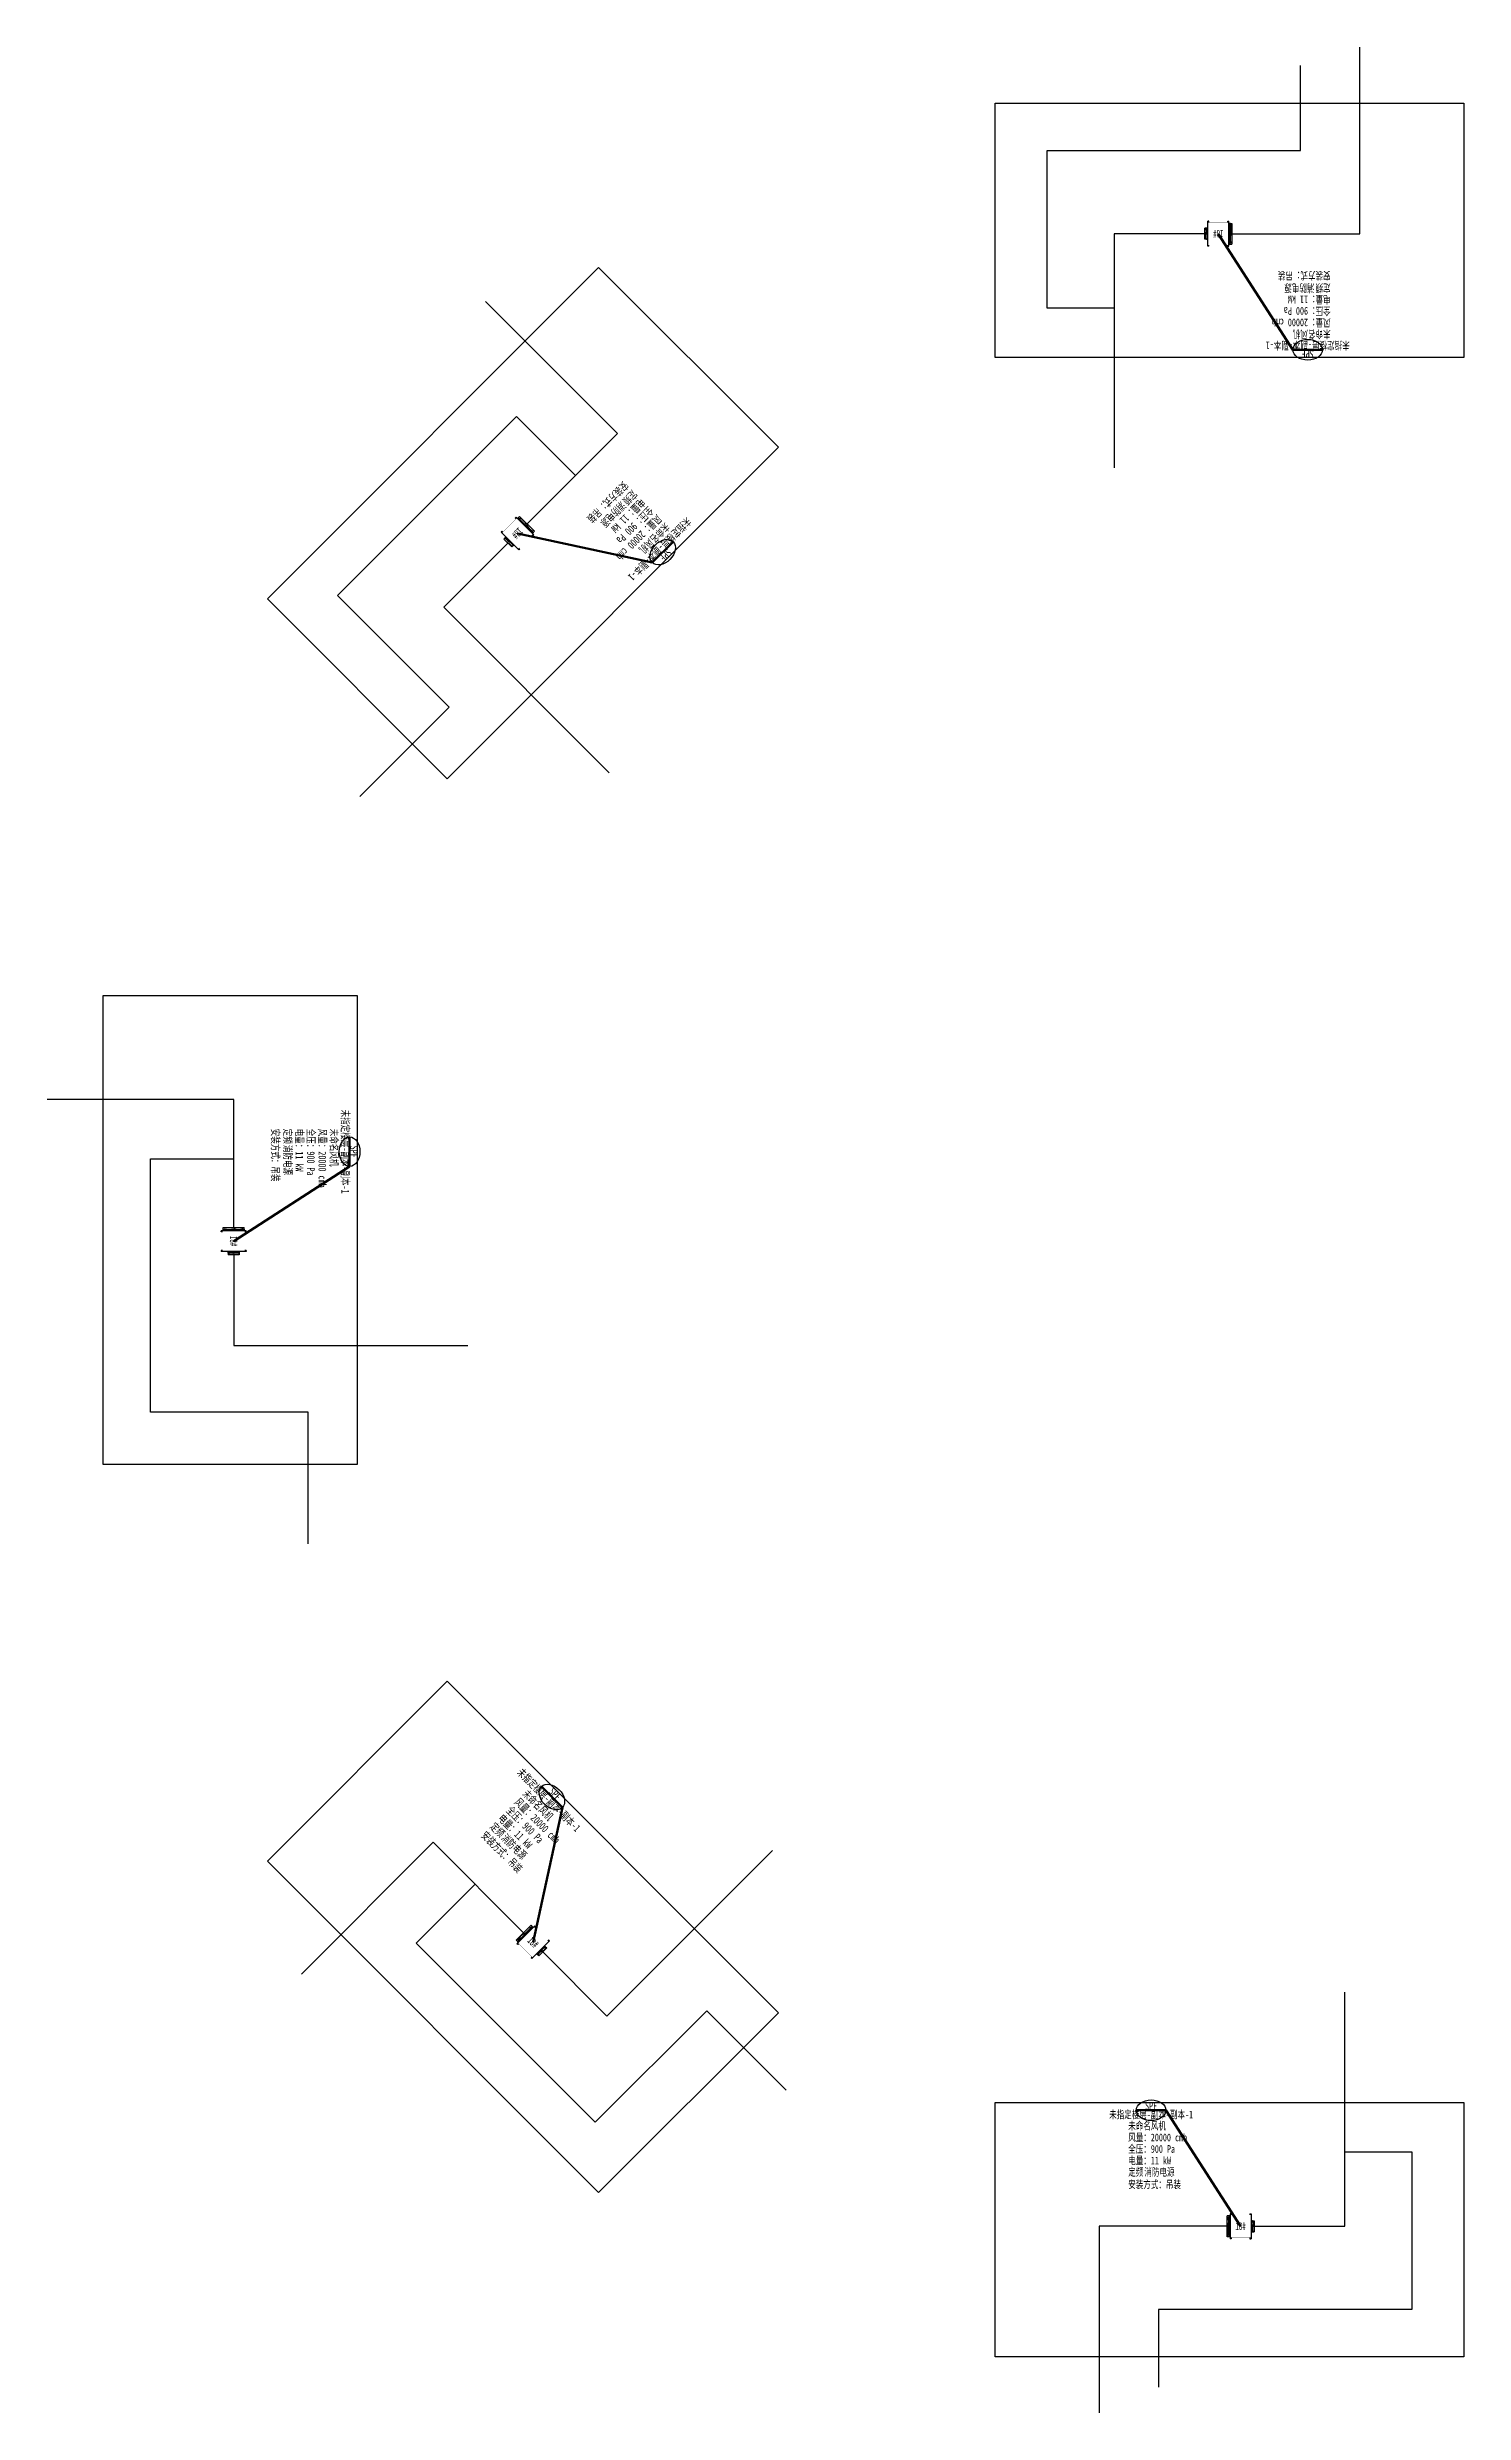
# Model space of a CAD drawing. Header units: inches. Extents: x 18625 to 740902, y -192685 to 58033.
# Drawn here: x 177882 to 246979, y -192685 to -77349 of the extents above; entities that cross this region are included whole.
import ezdxf
from ezdxf.enums import TextEntityAlignment as Align

# ---------------------------------------------------------------- set-up
doc = ezdxf.new("R2010")
doc.units = ezdxf.units.IN
doc.header["$MEASUREMENT"] = 0
doc.layers.add('H-DIMS-FANS', color=7, linetype='Continuous')
doc.layers.add('H-FIRE-FBOX', color=161, linetype='Continuous')
doc.styles.add('TH-STYLE1', font='STFANGSO.TTF', dxfattribs={"width": 0.7})

# ---------------------------------------------------------------- blocks, each defined once
blk = doc.blocks.new('*U5')
for p, q in [((1440, 510), (1340, 510)), ((1340, -510), (1340, 510)), ((1440, -540), (1440, 540)), ((1490, 510), (1440, 510)), ((1540, 610), (1490, 610)), ((1490, 610), (1490, -610)), ((1540, 610), (1540, 550)), ((2460, 610), (2510, 610)), ((2460, 610), (2460, 550)), ((2510, 610), (2510, -610)), ((2560, 270), (2510, 270)), ((2560, -300), (2560, 300)), ((2560, 270), (2660, 270)), ((2660, 270), (2660, -270)), ((1440, -510), (1340, -510)), ((1490, -510), (1440, -510)), ((1540, -610), (1490, -610)), ((1540, -550), (1540, -610)), ((2460, -550), (2460, -610)), ((2460, -610), (2510, -610)), ((2560, -270), (2510, -270)), ((2560, -270), (2660, -270))]:
    blk.add_line(p, q)
at = {"const_width": 6}
blk.add_lwpolyline([(1718, -550), (1520, -550, -0.4142136), (1490, -520), (1490, 520, -0.4142136), (1520, 550), (2480, 550, -0.4142136), (2510, 520), (2510, -520, -0.4142136), (2480, -550), (1718, -550)], format="xyb", dxfattribs=at)
for centre, radius, start, end in [((2145, -228), 787, 163.16365, 196.83635), ((638, 228), 787, 343.16365, 16.83635), ((2885, -129), 303, 154.7763, 205.2237), ((2337, 129), 303, 334.7763, 25.2237)]:
    blk.add_arc(centre, radius, start, end)
at = {"layer": 'H-DIMS-FANS', "linetype": 'ByBlock', "lineweight": 100}
blk.add_line((-3083, 5655), (-1643, 5655), dxfattribs=at)
blk.add_lwpolyline([(-1643, 5655), (2000, 0)], dxfattribs=at)
at = {"layer": 'H-DIMS-FANS'}
blk.add_ellipse((-2363, 5655), major_axis=(-720, 0), ratio=0.7, dxfattribs=at)
at = {"style": 'TH-STYLE1', "width": 0.55}
blk.add_text('18#', height=375, dxfattribs=at).set_placement((2000, 0), align=Align.MIDDLE)
at = {"layer": 'H-DIMS-FANS', "style": 'TH-STYLE1', "width": 0.7}
for tag, p in [('设备符号', (-2363, 5865)), ('楼层-编号', (-2363, 5445))]:
    blk.add_attdef(tag, text='', height=375, dxfattribs=at).set_placement(p, align=Align.MIDDLE_CENTER)
for tag, p in [('风机功能', (-3479, 4704)), ('全压', (-3479, 3579)), ('风量', (-3479, 4142)), ('定频', (-3479, 2454)), ('电量', (-3479, 3017)), ('消防电源', (-2692, 2454)), ('备注', (-3479, 1242)), ('安装方式', (-3479, 1848))]:
    blk.add_attdef(tag, p, '', height=375, dxfattribs=at)

msp = doc.modelspace()

# ---------------------------------------------------------------- linework, layer by layer
for points in [[(229923, -90073), (226660, -90073), (226660, -82378), (239013, -82378), (239013, -78233)], [(235667, -86442), (241906, -86442), (241906, -77349)], [(234347, -86442), (229923, -86442), (229923, -97860)], [(201285, -100586), (205697, -96175), (199267, -89745)], [(193122, -113885), (197484, -109523), (192043, -104082), (200778, -95347), (203651, -98221)], [(200352, -101520), (197223, -104648), (205297, -112722)], [(186975, -134900), (186975, -128661), (177882, -128661)], [(190606, -150327), (190606, -143907), (182912, -143907), (182912, -131554), (186975, -131554)], [(186975, -136220), (186975, -140644), (198393, -140644)], [(201120, -169282), (196708, -164870), (190278, -171300)], [(202053, -170215), (205182, -173344), (213256, -165270)], [(213928, -176955), (210056, -173083), (204615, -178524), (195880, -169789), (198754, -166916)], [(236753, -183592), (241178, -183592), (241178, -172174)], [(241178, -179961), (244441, -179961), (244441, -187655), (232087, -187655), (232087, -191433)], [(235433, -183592), (229194, -183592), (229194, -192685)]]:
    msp.add_lwpolyline(points)
for points in [[(246979, -92474), (224121, -92474), (224121, -80072), (246979, -80072)], [(213549, -96853), (197387, -113016), (188617, -104247), (204780, -88084)], [(193007, -123588), (193007, -146446), (180606, -146446), (180606, -123588)], [(197387, -157018), (213549, -173180), (204780, -181950), (188617, -165787)], [(224121, -177560), (246979, -177560), (246979, -189961), (224121, -189961)]]:
    msp.add_lwpolyline(points, close=True)

# ---------------------------------------------------------------- block references
at = {"layer": 'H-FIRE-FBOX'}
ref = msp.add_blockref('*U5', (237007, -86442), dxfattribs=dict(at, rotation=180))
ref.add_attrib('设备符号', 'SPF', dxfattribs={"layer": 'H-DIMS-FANS', "height": 375, "rotation": 180, "style": 'TH-STYLE1', "width": 0.7}).set_placement((239370, -92307), align=Align.MIDDLE_CENTER)
ref.add_attrib('楼层-编号', '未指定楼层-副本-副本-1', dxfattribs={"layer": 'H-DIMS-FANS', "height": 375, "rotation": 180, "style": 'TH-STYLE1', "width": 0.7}).set_placement((239370, -91887), align=Align.MIDDLE_CENTER)
ref.add_attrib('风机功能', '未命名风机', (240487, -91146), dxfattribs={"layer": 'H-DIMS-FANS', "height": 375, "rotation": 180, "style": 'TH-STYLE1', "width": 0.7})
ref.add_attrib('风量', '风量：20000 cmh', (240487, -90584), dxfattribs={"layer": 'H-DIMS-FANS', "height": 375, "rotation": 180, "style": 'TH-STYLE1', "width": 0.7})
ref.add_attrib('全压', '全压：900 Pa', (240487, -90021), dxfattribs={"layer": 'H-DIMS-FANS', "height": 375, "rotation": 180, "style": 'TH-STYLE1', "width": 0.7})
ref.add_attrib('电量', '电量：11 kW', (240487, -89459), dxfattribs={"layer": 'H-DIMS-FANS', "height": 375, "rotation": 180, "style": 'TH-STYLE1', "width": 0.7})
ref.add_attrib('定频', '定频', (240487, -88896), dxfattribs={"layer": 'H-DIMS-FANS', "height": 375, "rotation": 180, "style": 'TH-STYLE1', "width": 0.7})
ref.add_attrib('消防电源', '消防电源', (239699, -88896), dxfattribs={"layer": 'H-DIMS-FANS', "height": 375, "rotation": 180, "style": 'TH-STYLE1', "width": 0.7})
ref.add_attrib('安装方式', '安装方式：吊装', (240487, -88290), dxfattribs={"layer": 'H-DIMS-FANS', "height": 375, "rotation": 180, "style": 'TH-STYLE1', "width": 0.7})
ref = msp.add_blockref('*U5', (202233, -99639), dxfattribs=dict(at, rotation=224.9999999999999))
ref.add_attrib('设备符号', 'SPF', dxfattribs={"layer": 'H-DIMS-FANS', "height": 375, "rotation": 225, "style": 'TH-STYLE1', "width": 0.7}).set_placement((208051, -102115), align=Align.MIDDLE_CENTER)
ref.add_attrib('楼层-编号', '未指定楼层-副本-副本-1', dxfattribs={"layer": 'H-DIMS-FANS', "height": 375, "rotation": 225, "style": 'TH-STYLE1', "width": 0.7}).set_placement((207754, -101818), align=Align.MIDDLE_CENTER)
ref.add_attrib('风机功能', '未命名风机', (208020, -100505), dxfattribs={"layer": 'H-DIMS-FANS', "height": 375, "rotation": 225, "style": 'TH-STYLE1', "width": 0.7})
ref.add_attrib('风量', '风量：20000 cmh', (207622, -100107), dxfattribs={"layer": 'H-DIMS-FANS', "height": 375, "rotation": 225, "style": 'TH-STYLE1', "width": 0.7})
ref.add_attrib('全压', '全压：900 Pa', (207224, -99710), dxfattribs={"layer": 'H-DIMS-FANS', "height": 375, "rotation": 225, "style": 'TH-STYLE1', "width": 0.7})
ref.add_attrib('电量', '电量：11 kW', (206827, -99312), dxfattribs={"layer": 'H-DIMS-FANS', "height": 375, "rotation": 225, "style": 'TH-STYLE1', "width": 0.7})
ref.add_attrib('定频', '定频', (206429, -98914), dxfattribs={"layer": 'H-DIMS-FANS', "height": 375, "rotation": 225, "style": 'TH-STYLE1', "width": 0.7})
ref.add_attrib('消防电源', '消防电源', (205872, -99471), dxfattribs={"layer": 'H-DIMS-FANS', "height": 375, "rotation": 225, "style": 'TH-STYLE1', "width": 0.7})
ref.add_attrib('安装方式', '安装方式：吊装', (206000, -98486), dxfattribs={"layer": 'H-DIMS-FANS', "height": 375, "rotation": 225, "style": 'TH-STYLE1', "width": 0.7})
ref = msp.add_blockref('*U5', (186975, -133560), dxfattribs=dict(at, rotation=270))
ref.add_attrib('设备符号', 'SPF', dxfattribs={"layer": 'H-DIMS-FANS', "height": 375, "rotation": 270, "style": 'TH-STYLE1', "width": 0.7}).set_placement((192841, -131197), align=Align.MIDDLE_CENTER)
ref.add_attrib('楼层-编号', '未指定楼层-副本-副本-1', dxfattribs={"layer": 'H-DIMS-FANS', "height": 375, "rotation": 270, "style": 'TH-STYLE1', "width": 0.7}).set_placement((192421, -131197), align=Align.MIDDLE_CENTER)
ref.add_attrib('风机功能', '未命名风机', (191680, -130080), dxfattribs={"layer": 'H-DIMS-FANS', "height": 375, "rotation": 270, "style": 'TH-STYLE1', "width": 0.7})
ref.add_attrib('风量', '风量：20000 cmh', (191117, -130080), dxfattribs={"layer": 'H-DIMS-FANS', "height": 375, "rotation": 270, "style": 'TH-STYLE1', "width": 0.7})
ref.add_attrib('全压', '全压：900 Pa', (190555, -130080), dxfattribs={"layer": 'H-DIMS-FANS', "height": 375, "rotation": 270, "style": 'TH-STYLE1', "width": 0.7})
ref.add_attrib('电量', '电量：11 kW', (189992, -130080), dxfattribs={"layer": 'H-DIMS-FANS', "height": 375, "rotation": 270, "style": 'TH-STYLE1', "width": 0.7})
ref.add_attrib('定频', '定频', (189430, -130080), dxfattribs={"layer": 'H-DIMS-FANS', "height": 375, "rotation": 270, "style": 'TH-STYLE1', "width": 0.7})
ref.add_attrib('消防电源', '消防电源', (189430, -130868), dxfattribs={"layer": 'H-DIMS-FANS', "height": 375, "rotation": 270, "style": 'TH-STYLE1', "width": 0.7})
ref.add_attrib('安装方式', '安装方式：吊装', (188824, -130080), dxfattribs={"layer": 'H-DIMS-FANS', "height": 375, "rotation": 270, "style": 'TH-STYLE1', "width": 0.7})
ref = msp.add_blockref('*U5', (200172, -168334), dxfattribs=dict(at, rotation=315.0000000000001))
ref.add_attrib('设备符号', 'SPF', dxfattribs={"layer": 'H-DIMS-FANS', "height": 375, "rotation": 315, "style": 'TH-STYLE1', "width": 0.7}).set_placement((202649, -162516), align=Align.MIDDLE_CENTER)
ref.add_attrib('楼层-编号', '未指定楼层-副本-副本-1', dxfattribs={"layer": 'H-DIMS-FANS', "height": 375, "rotation": 315, "style": 'TH-STYLE1', "width": 0.7}).set_placement((202352, -162813), align=Align.MIDDLE_CENTER)
ref.add_attrib('风机功能', '未命名风机', (201039, -162547), dxfattribs={"layer": 'H-DIMS-FANS', "height": 375, "rotation": 315, "style": 'TH-STYLE1', "width": 0.7})
ref.add_attrib('风量', '风量：20000 cmh', (200641, -162945), dxfattribs={"layer": 'H-DIMS-FANS', "height": 375, "rotation": 315, "style": 'TH-STYLE1', "width": 0.7})
ref.add_attrib('全压', '全压：900 Pa', (200243, -163343), dxfattribs={"layer": 'H-DIMS-FANS', "height": 375, "rotation": 315, "style": 'TH-STYLE1', "width": 0.7})
ref.add_attrib('电量', '电量：11 kW', (199845, -163740), dxfattribs={"layer": 'H-DIMS-FANS', "height": 375, "rotation": 315, "style": 'TH-STYLE1', "width": 0.7})
ref.add_attrib('定频', '定频', (199448, -164138), dxfattribs={"layer": 'H-DIMS-FANS', "height": 375, "rotation": 315, "style": 'TH-STYLE1', "width": 0.7})
ref.add_attrib('消防电源', '消防电源', (200004, -164695), dxfattribs={"layer": 'H-DIMS-FANS', "height": 375, "rotation": 315, "style": 'TH-STYLE1', "width": 0.7})
ref.add_attrib('安装方式', '安装方式：吊装', (199019, -164567), dxfattribs={"layer": 'H-DIMS-FANS', "height": 375, "rotation": 315, "style": 'TH-STYLE1', "width": 0.7})
ref = msp.add_blockref('*U5', (234093, -183592), dxfattribs=at)
ref.add_attrib('设备符号', 'SPF', dxfattribs={"layer": 'H-DIMS-FANS', "height": 375, "style": 'TH-STYLE1', "width": 0.7}).set_placement((231730, -177726), align=Align.MIDDLE_CENTER)
ref.add_attrib('楼层-编号', '未指定楼层-副本-副本-1', dxfattribs={"layer": 'H-DIMS-FANS', "height": 375, "style": 'TH-STYLE1', "width": 0.7}).set_placement((231730, -178146), align=Align.MIDDLE_CENTER)
ref.add_attrib('风机功能', '未命名风机', (230614, -178887), dxfattribs={"layer": 'H-DIMS-FANS', "height": 375, "style": 'TH-STYLE1', "width": 0.7})
ref.add_attrib('风量', '风量：20000 cmh', (230614, -179450), dxfattribs={"layer": 'H-DIMS-FANS', "height": 375, "style": 'TH-STYLE1', "width": 0.7})
ref.add_attrib('全压', '全压：900 Pa', (230614, -180012), dxfattribs={"layer": 'H-DIMS-FANS', "height": 375, "style": 'TH-STYLE1', "width": 0.7})
ref.add_attrib('电量', '电量：11 kW', (230614, -180575), dxfattribs={"layer": 'H-DIMS-FANS', "height": 375, "style": 'TH-STYLE1', "width": 0.7})
ref.add_attrib('定频', '定频', (230614, -181137), dxfattribs={"layer": 'H-DIMS-FANS', "height": 375, "style": 'TH-STYLE1', "width": 0.7})
ref.add_attrib('消防电源', '消防电源', (231401, -181137), dxfattribs={"layer": 'H-DIMS-FANS', "height": 375, "style": 'TH-STYLE1', "width": 0.7})
ref.add_attrib('安装方式', '安装方式：吊装', (230614, -181743), dxfattribs={"layer": 'H-DIMS-FANS', "height": 375, "style": 'TH-STYLE1', "width": 0.7})

doc.saveas('drawing.dxf')
